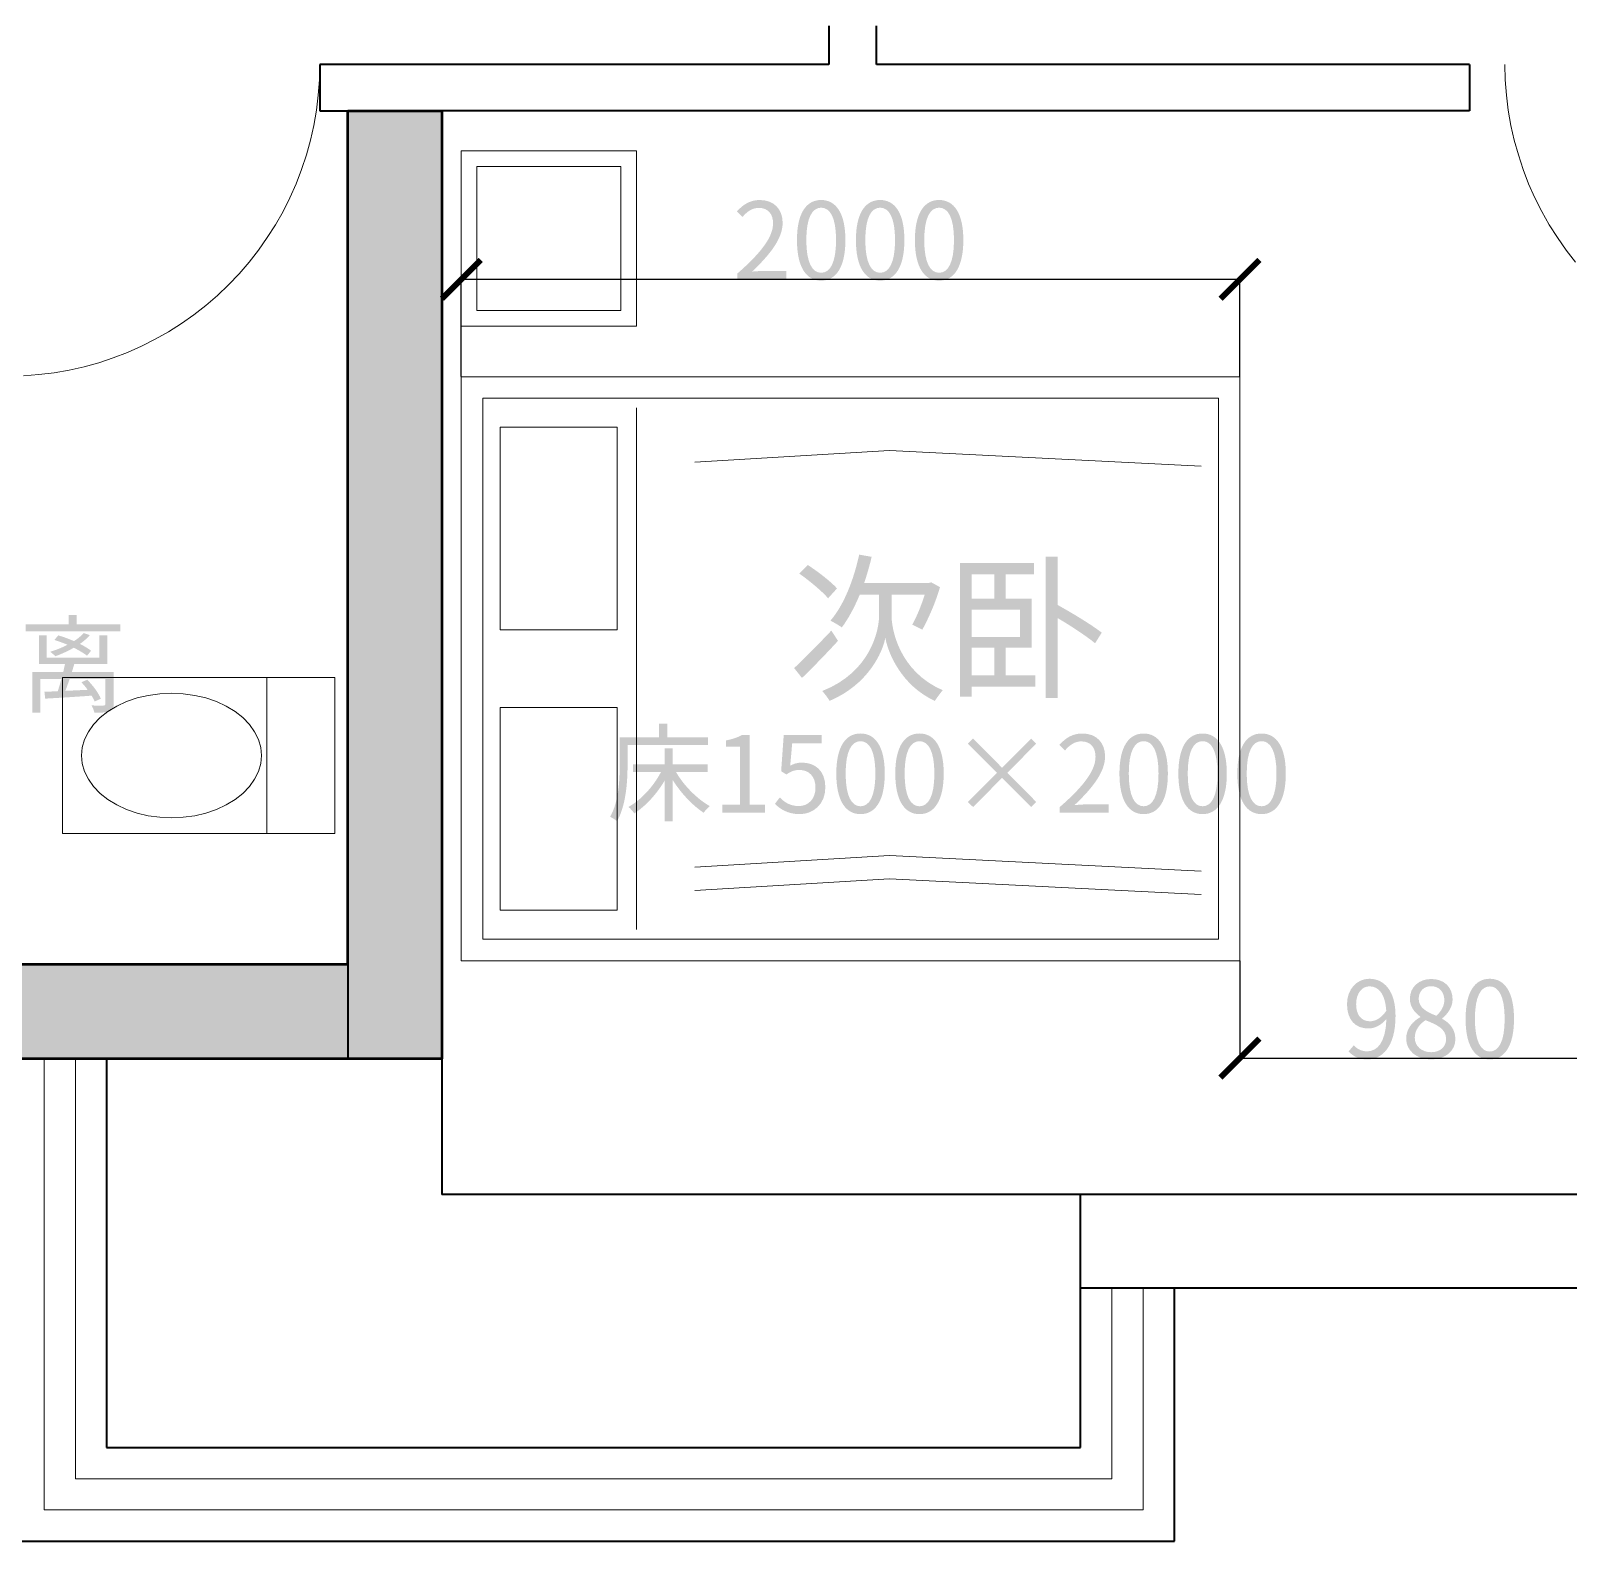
# Model space of a CAD drawing. Header units: millimetres. Extents: x -4600 to 229000, y -4300 to 19460.
# Drawn here: x 41664 to 45613, y 2978 to 6857 of the extents above; entities that cross this region are included whole.
import ezdxf

# ---------------------------------------------------------------- set-up
doc = ezdxf.new("R2010")
doc.units = ezdxf.units.MM
doc.header["$LTSCALE"] = 100
for name, color, linetype, lineweight in [('A-DIMS', 7, 'Continuous', 13), ('A-EX-STRUCT', 7, 'Continuous', 50), ('A-EX-WALL', 7, 'Continuous', 35), ('A-EX-WINDOW', 4, 'Continuous', 18), ('A-FURN', 7, 'Continuous', 18), ('A-NEW-DOOR', 3, 'Continuous', 18), ('A-SANITARY', 4, 'Continuous', 18), ('A-TEXT', 7, 'Continuous', 18), ('R2-DETAIL', 7, 'Continuous', 13)]:
    doc.layers.add(name, color=color, linetype=linetype, lineweight=lineweight)

# ---------------------------------------------------------------- blocks, each defined once
blk = doc.blocks.new('SOURCE_PROPOSED')
at = {"layer": 'A-EX-STRUCT'}
blk.add_hatch(color=256, dxfattribs=at).paths.add_polyline_path([(2479, 4851.4), (2720, 4851.4), (2720, 2416.5), (1622.1, 2416.5), (1622.1, 2660), (2479, 2660)])
blk.add_lwpolyline([(2479, 4851.4), (2720, 4851.4), (2720, 2416.5), (1622.1, 2416.5), (1622.1, 2660), (2479, 2660)], close=True, dxfattribs=at)
at = {"layer": 'A-EX-WALL'}
for p, q in [((3714, 5069.5), (3714, 4970)), ((3836.4, 4970), (3836.4, 5069.5)), ((3714, 4970), (2406.8, 4970)), ((2406.8, 4970), (2406.8, 4870.6)), ((5359.1, 4970), (3836.4, 4970)), ((5359.1, 4970), (5359.1, 4851.4)), ((2406.8, 4870.6), (2406.8, 4851.4)), ((2406.8, 4851.4), (2479, 4851.4)), ((2479, 4851.4), (2479, 2416.5)), ((2479, 4851.4), (2720, 4851.4)), ((5359.1, 4851.4), (2720, 4851.4)), ((2720, 4851.4), (2720, 2068.5)), ((0, 2660), (2479, 2660)), ((1622.1, 2416.5), (1859.2, 2416.5)), ((1859.2, 2416.5), (1859.2, 1418.5)), ((1859.2, 2416.5), (2720, 2416.5)), ((6350, 2068.5), (2720, 2068.5)), ((4360.6, 1418.5), (4360.6, 2068.5)), ((4601.6, 1827.6), (4360.6, 1827.6)), ((6591.9, 1827.6), (4601.6, 1827.6)), ((4601.6, 1177.6), (4601.6, 1827.6)), ((1859.2, 1418.5), (4360.6, 1418.5)), ((1622.1, 1177.6), (4601.6, 1177.6))]:
    blk.add_line(p, q, dxfattribs=at)
at = {"layer": 'A-EX-WINDOW'}
for p, q in [((1698.6, 2416.5), (1698.6, 1257.9)), ((1778.9, 2416.5), (1778.9, 1338.2)), ((4440.9, 1338.2), (4440.9, 1827.6)), ((4521.3, 1257.9), (4521.3, 1827.6)), ((1778.9, 1338.2), (4440.9, 1338.2)), ((1698.6, 1257.9), (4521.3, 1257.9))]:
    blk.add_line(p, q, dxfattribs=at)
blk = doc.blocks.new('FURNITURE_DESIGN')
at = {"layer": 'A-TEXT'}
h = blk.add_hatch(color=256, dxfattribs=at)
edge = h.paths.add_edge_path()
edge.add_spline(control_points=[(3638.1, 3662.8), (3664.3, 3644.4), (3696.7, 3617.4), (3712.2, 3599.4)], knot_values=[0, 0, 0, 0, 1, 1, 1, 1], degree=3, periodic=0)
edge.add_line((3712.2, 3599.4), (3735.1, 3624.7))
edge.add_spline(control_points=[(3735.1, 3624.7), (3719.2, 3642.3), (3686, 3668.1), (3659.8, 3684.9)], knot_values=[0, 0, 0, 0, 1, 1, 1, 1], degree=3, periodic=0)
edge.add_line((3659.8, 3684.9), (3638.1, 3662.8))
h = blk.add_hatch(color=256, dxfattribs=at)
edge = h.paths.add_edge_path()
edge.add_spline(control_points=[(3792, 3711.5), (3777.7, 3646), (3752.7, 3581.8), (3718, 3541.7)], knot_values=[0, 0, 0, 0, 1, 1, 1, 1], degree=3, periodic=0)
edge.add_spline(control_points=[(3718, 3541.7), (3726.1, 3538), (3740.9, 3529.4), (3747.4, 3524.5)], knot_values=[0, 0, 0, 0, 1, 1, 1, 1], degree=3, periodic=0)
edge.add_spline(control_points=[(3747.4, 3524.5), (3764.6, 3547.4), (3779.8, 3576), (3793.3, 3608.4)], knot_values=[0, 0, 0, 0, 1, 1, 1, 1], degree=3, periodic=0)
edge.add_line((3793.3, 3608.4), (3843.2, 3608.4))
edge.add_line((3843.2, 3608.4), (3843.2, 3556))
edge.add_spline(control_points=[(3843.2, 3556), (3843.2, 3517.5), (3821.9, 3410.3), (3697.1, 3361.2)], knot_values=[0, 0, 0, 0, 1, 1, 1, 1], degree=3, periodic=0)
edge.add_spline(control_points=[(3697.1, 3361.2), (3702.8, 3355), (3712.2, 3342.7), (3715.9, 3335.8)], knot_values=[0, 0, 0, 0, 1, 1, 1, 1], degree=3, periodic=0)
edge.add_spline(control_points=[(3715.9, 3335.8), (3814.5, 3377.5), (3852.2, 3459.8), (3859.2, 3498.3)], knot_values=[0, 0, 0, 0, 1, 1, 1, 1], degree=3, periodic=0)
edge.add_spline(control_points=[(3859.2, 3498.3), (3865.3, 3460.2), (3900.1, 3375.1), (3986.4, 3335.8)], knot_values=[0, 0, 0, 0, 1, 1, 1, 1], degree=3, periodic=0)
edge.add_spline(control_points=[(3986.4, 3335.8), (3990.9, 3343.2), (4000.4, 3355.8), (4006.5, 3363.2)], knot_values=[0, 0, 0, 0, 1, 1, 1, 1], degree=3, periodic=0)
edge.add_spline(control_points=[(4006.5, 3363.2), (3894.8, 3411.5), (3874.7, 3520), (3875.1, 3556)], knot_values=[0, 0, 0, 0, 1, 1, 1, 1], degree=3, periodic=0)
edge.add_line((3875.1, 3556), (3875.1, 3608.4))
edge.add_line((3875.1, 3608.4), (3960.2, 3608.4))
edge.add_spline(control_points=[(3960.2, 3608.4), (3951.7, 3580.9), (3939, 3550.7), (3928.3, 3531.4)], knot_values=[0, 0, 0, 0, 1, 1, 1, 1], degree=3, periodic=0)
edge.add_spline(control_points=[(3928.3, 3531.4), (3935.7, 3528.6), (3947.6, 3522), (3954.1, 3518.7)], knot_values=[0, 0, 0, 0, 1, 1, 1, 1], degree=3, periodic=0)
edge.add_spline(control_points=[(3954.1, 3518.7), (3969.2, 3546.2), (3988.5, 3588.7), (3999.5, 3628)], knot_values=[0, 0, 0, 0, 1, 1, 1, 1], degree=3, periodic=0)
edge.add_line((3999.5, 3628), (3977, 3640.3))
edge.add_line((3977, 3640.3), (3970.9, 3638.7))
edge.add_line((3970.9, 3638.7), (3804.7, 3638.7))
edge.add_spline(control_points=[(3804.7, 3638.7), (3812.1, 3659.9), (3818.6, 3682.9), (3824, 3705.8)], knot_values=[0, 0, 0, 0, 1, 1, 1, 1], degree=3, periodic=0)
edge.add_line((3824, 3705.8), (3792, 3711.5))
h = blk.add_hatch(color=256, dxfattribs=at)
h.paths.add_polyline_path([(4051.1, 3689.8), (4051.1, 3346.8), (4080.6, 3346.8), (4080.6, 3372.6), (4244.3, 3372.6), (4244.3, 3401.3), (4168.6, 3401.3), (4168.6, 3472.1), (4234.9, 3472.1), (4234.9, 3598.5), (4168.6, 3598.5), (4168.6, 3661.2), (4240.6, 3661.2), (4240.6, 3689.8), (4051.1, 3689.8)])
h.paths.add_polyline_path([(4080.6, 3569.9), (4205, 3569.9), (4205, 3500.3), (4080.6, 3500.3), (4080.6, 3569.9)], flags=0)
h.paths.add_polyline_path([(4080.6, 3472.1), (4139.5, 3472.1), (4139.5, 3401.3), (4080.6, 3401.3), (4080.6, 3472.1)], flags=0)
h.paths.add_polyline_path([(4080.6, 3598.5), (4080.6, 3661.2), (4139.5, 3661.2), (4139.5, 3598.5), (4080.6, 3598.5)], flags=0)
h = blk.add_hatch(color=256, dxfattribs=at)
edge = h.paths.add_edge_path()
edge.add_line((4271.3, 3706.6), (4271.3, 3343.2))
edge.add_line((4271.3, 3343.2), (4301.6, 3343.2))
edge.add_line((4301.6, 3343.2), (4301.6, 3548.6))
edge.add_spline(control_points=[(4301.6, 3548.6), (4337.6, 3527.3), (4376.5, 3501.5), (4397.8, 3483.9)], knot_values=[0, 0, 0, 0, 1, 1, 1, 1], degree=3, periodic=0)
edge.add_line((4397.8, 3483.9), (4415, 3511))
edge.add_spline(control_points=[(4415, 3511), (4390, 3530.6), (4340.9, 3560.5), (4301.6, 3582.2)], knot_values=[0, 0, 0, 0, 1, 1, 1, 1], degree=3, periodic=0)
edge.add_line((4301.6, 3582.2), (4301.6, 3706.6))
edge.add_line((4301.6, 3706.6), (4271.3, 3706.6))
for points in [[(1761.4, 3556.6), (1761.4, 3532.1), (1651.5, 3532.1), (1651.5, 3514.4), (1894, 3514.4), (1894, 3532.1), (1782.4, 3532.1), (1782.4, 3556.6), (1761.4, 3556.6)], [(4233.6, 3063.3), (4246.7, 3076.4), (4172.3, 3151.1), (4246.7, 3225.9), (4233.6, 3239), (4158.9, 3164.2), (4084.4, 3239), (4071, 3225.6), (4145.8, 3151.1), (4071, 3076.4), (4084.4, 3063.3), (4158.9, 3138), (4233.6, 3063.3)]]:
    blk.add_hatch(color=256, dxfattribs=at).paths.add_polyline_path(points)
h = blk.add_hatch(color=256, dxfattribs=at)
edge = h.paths.add_edge_path()
edge.add_line((3625, 3420.1), (3645.1, 3394.7))
edge.add_spline(control_points=[(3645.1, 3394.7), (3672.5, 3421.3), (3707.3, 3456.9), (3737.6, 3490.1)], knot_values=[0, 0, 0, 0, 1, 1, 1, 1], degree=3, periodic=0)
edge.add_line((3737.6, 3490.1), (3720.4, 3516.3))
edge.add_spline(control_points=[(3720.4, 3516.3), (3686, 3479.9), (3648.8, 3442.6), (3625, 3420.1)], knot_values=[0, 0, 0, 0, 1, 1, 1, 1], degree=3, periodic=0)
h = blk.add_hatch(color=256, dxfattribs=at)
edge = h.paths.add_edge_path()
edge.add_line((1685.6, 3504.3), (1685.6, 3430.3))
edge.add_line((1685.6, 3430.3), (1752.1, 3430.3))
edge.add_line((1752.1, 3430.3), (1747.8, 3409.9))
edge.add_line((1747.8, 3409.9), (1668.1, 3409.9))
edge.add_line((1668.1, 3409.9), (1668.1, 3305.9))
edge.add_line((1668.1, 3305.9), (1689.1, 3305.9))
edge.add_line((1689.1, 3305.9), (1689.1, 3392.4))
edge.add_line((1689.1, 3392.4), (1743.1, 3392.4))
edge.add_spline(control_points=[(1743.1, 3392.4), (1740.1, 3380.9), (1736.6, 3369.7), (1733.6, 3360.7)], knot_values=[0, 0, 0, 0, 1, 1, 1, 1], degree=3, periodic=0)
edge.add_line((1733.6, 3360.7), (1699.5, 3359.1))
edge.add_line((1699.5, 3359.1), (1701.4, 3341.6))
edge.add_spline(control_points=[(1701.4, 3341.6), (1733, 3343.5), (1777.5, 3346), (1820.6, 3349.3)], knot_values=[0, 0, 0, 0, 1, 1, 1, 1], degree=3, periodic=0)
edge.add_spline(control_points=[(1820.6, 3349.3), (1823.9, 3343.8), (1826.6, 3338.6), (1828.3, 3334.3)], knot_values=[0, 0, 0, 0, 1, 1, 1, 1], degree=3, periodic=0)
edge.add_line((1828.3, 3334.3), (1844.4, 3341.4))
edge.add_spline(control_points=[(1844.4, 3341.4), (1838.6, 3355.8), (1823.9, 3375.7), (1809.4, 3390.2)], knot_values=[0, 0, 0, 0, 1, 1, 1, 1], degree=3, periodic=0)
edge.add_line((1809.4, 3390.2), (1794.2, 3383.7))
edge.add_spline(control_points=[(1794.2, 3383.7), (1799.9, 3377.9), (1805.3, 3371.4), (1810.5, 3364.3)], knot_values=[0, 0, 0, 0, 1, 1, 1, 1], degree=3, periodic=0)
edge.add_line((1810.5, 3364.3), (1753.2, 3361.6))
edge.add_spline(control_points=[(1753.2, 3361.6), (1756.8, 3370.8), (1760.6, 3381.5), (1764.1, 3392.4)], knot_values=[0, 0, 0, 0, 1, 1, 1, 1], degree=3, periodic=0)
edge.add_line((1764.1, 3392.4), (1856.1, 3392.4))
edge.add_line((1856.1, 3392.4), (1856.1, 3328.3))
edge.add_spline(control_points=[(1856.1, 3328.3), (1856.1, 3325), (1855, 3324.2), (1851.2, 3323.9), (1847.6, 3323.6), (1834.3, 3323.6), (1820.4, 3324.2)], knot_values=[0, 0, 0, 0, 1, 1, 1, 2, 2, 2, 2], degree=3, periodic=0)
edge.add_spline(control_points=[(1820.4, 3324.2), (1823.4, 3319), (1826.6, 3311.1), (1828, 3305.6)], knot_values=[0, 0, 0, 0, 1, 1, 1, 1], degree=3, periodic=0)
edge.add_spline(control_points=[(1828, 3305.6), (1846.3, 3305.6), (1858.8, 3305.9), (1867, 3308.6)], knot_values=[0, 0, 0, 0, 1, 1, 1, 1], degree=3, periodic=0)
edge.add_spline(control_points=[(1867, 3308.6), (1875.2, 3311.9), (1877.4, 3317.6), (1877.4, 3328.3)], knot_values=[0, 0, 0, 0, 1, 1, 1, 1], degree=3, periodic=0)
edge.add_line((1877.4, 3328.3), (1877.4, 3409.9))
edge.add_line((1877.4, 3409.9), (1769.9, 3409.9))
edge.add_line((1769.9, 3409.9), (1776.1, 3430.3))
edge.add_line((1776.1, 3430.3), (1861, 3430.3))
edge.add_line((1861, 3430.3), (1861, 3504.3))
edge.add_line((1861, 3504.3), (1840.5, 3504.3))
edge.add_line((1840.5, 3504.3), (1840.5, 3447.2))
edge.add_line((1840.5, 3447.2), (1705.5, 3447.2))
edge.add_line((1705.5, 3447.2), (1705.5, 3504.3))
edge.add_line((1705.5, 3504.3), (1685.6, 3504.3))
edge = h.paths.add_edge_path(flags=0)
edge.add_spline(control_points=[(1800.2, 3510), (1793.6, 3502.6), (1785.2, 3495.5), (1775.3, 3489.3)], knot_values=[0, 0, 0, 0, 1, 1, 1, 1], degree=3, periodic=0)
edge.add_spline(control_points=[(1775.3, 3489.3), (1762, 3495.3), (1747.8, 3500.4), (1734.9, 3504)], knot_values=[0, 0, 0, 0, 1, 1, 1, 1], degree=3, periodic=0)
edge.add_line((1734.9, 3504), (1725.1, 3492.3))
edge.add_spline(control_points=[(1725.1, 3492.3), (1736, 3489), (1747.5, 3484.6), (1758.7, 3480)], knot_values=[0, 0, 0, 0, 1, 1, 1, 1], degree=3, periodic=0)
edge.add_spline(control_points=[(1758.7, 3480), (1744.8, 3472.6), (1729.2, 3466.6), (1714.2, 3462)], knot_values=[0, 0, 0, 0, 1, 1, 1, 1], degree=3, periodic=0)
edge.add_spline(control_points=[(1714.2, 3462), (1718.3, 3459.2), (1724.6, 3453.5), (1727.6, 3450.5)], knot_values=[0, 0, 0, 0, 1, 1, 1, 1], degree=3, periodic=0)
edge.add_spline(control_points=[(1727.6, 3450.5), (1743.1, 3456.2), (1759.5, 3463.6), (1774.8, 3472.3)], knot_values=[0, 0, 0, 0, 1, 1, 1, 1], degree=3, periodic=0)
edge.add_spline(control_points=[(1774.8, 3472.3), (1788.4, 3465.5), (1800.4, 3458.4), (1808.9, 3451.9)], knot_values=[0, 0, 0, 0, 1, 1, 1, 1], degree=3, periodic=0)
edge.add_line((1808.9, 3451.9), (1819.3, 3464.7))
edge.add_spline(control_points=[(1819.3, 3464.7), (1811.9, 3470.4), (1801.8, 3476.4), (1790.6, 3482.2)], knot_values=[0, 0, 0, 0, 1, 1, 1, 1], degree=3, periodic=0)
edge.add_spline(control_points=[(1790.6, 3482.2), (1800.4, 3489), (1809.2, 3496.6), (1816, 3504.8)], knot_values=[0, 0, 0, 0, 1, 1, 1, 1], degree=3, periodic=0)
edge.add_line((1816, 3504.8), (1800.2, 3510))
h = blk.add_hatch(color=256, dxfattribs=at)
edge = h.paths.add_edge_path()
edge.add_line((3176.9, 3242.3), (3176.9, 3171.6))
edge.add_spline(control_points=[(3176.9, 3171.6), (3176.9, 3132.6), (3174.7, 3077.2), (3152.3, 3038.2)], knot_values=[0, 0, 0, 0, 1, 1, 1, 1], degree=3, periodic=0)
edge.add_spline(control_points=[(3152.3, 3038.2), (3157.2, 3036), (3166.2, 3030.2), (3170.1, 3026.7)], knot_values=[0, 0, 0, 0, 1, 1, 1, 1], degree=3, periodic=0)
edge.add_spline(control_points=[(3170.1, 3026.7), (3193.5, 3068.2), (3197.1, 3129.8), (3197.1, 3171.6)], knot_values=[0, 0, 0, 0, 1, 1, 1, 1], degree=3, periodic=0)
edge.add_line((3197.1, 3171.6), (3197.1, 3222.9))
edge.add_line((3197.1, 3222.9), (3403.6, 3222.9))
edge.add_line((3403.6, 3222.9), (3403.6, 3242.3))
edge.add_line((3403.6, 3242.3), (3298.9, 3242.3))
edge.add_line((3298.9, 3242.3), (3298.9, 3277.7))
edge.add_line((3298.9, 3277.7), (3277.8, 3277.7))
edge.add_line((3277.8, 3277.7), (3277.8, 3242.3))
edge.add_line((3277.8, 3242.3), (3176.9, 3242.3))
edge = h.paths.add_edge_path(flags=0)
edge.add_line((3292.6, 3214.2), (3292.6, 3172.7))
edge.add_line((3292.6, 3172.7), (3211.3, 3172.7))
edge.add_line((3211.3, 3172.7), (3211.3, 3153.3))
edge.add_line((3211.3, 3153.3), (3283, 3153.3))
edge.add_spline(control_points=[(3283, 3153.3), (3264.2, 3116.7), (3231.7, 3081.3), (3199.5, 3063.5)], knot_values=[0, 0, 0, 0, 1, 1, 1, 1], degree=3, periodic=0)
edge.add_spline(control_points=[(3199.5, 3063.5), (3204.2, 3059.7), (3211, 3052.1), (3214.3, 3046.9)], knot_values=[0, 0, 0, 0, 1, 1, 1, 1], degree=3, periodic=0)
edge.add_spline(control_points=[(3214.3, 3046.9), (3243.2, 3065.2), (3272.1, 3096.6), (3292.6, 3131.7)], knot_values=[0, 0, 0, 0, 1, 1, 1, 1], degree=3, periodic=0)
edge.add_line((3292.6, 3131.7), (3292.6, 3026.7))
edge.add_line((3292.6, 3026.7), (3312.8, 3026.7))
edge.add_line((3312.8, 3026.7), (3312.8, 3133.1))
edge.add_spline(control_points=[(3312.8, 3133.1), (3334.3, 3098.7), (3364.6, 3066.8), (3392.7, 3048.5)], knot_values=[0, 0, 0, 0, 1, 1, 1, 1], degree=3, periodic=0)
edge.add_spline(control_points=[(3392.7, 3048.5), (3396.3, 3054.3), (3403.4, 3061.6), (3408.3, 3065.7)], knot_values=[0, 0, 0, 0, 1, 1, 1, 1], degree=3, periodic=0)
edge.add_spline(control_points=[(3408.3, 3065.7), (3376.3, 3083.5), (3341.7, 3118.1), (3321.5, 3153.3)], knot_values=[0, 0, 0, 0, 1, 1, 1, 1], degree=3, periodic=0)
edge.add_line((3321.5, 3153.3), (3402.8, 3153.3))
edge.add_line((3402.8, 3153.3), (3402.8, 3172.7))
edge.add_line((3402.8, 3172.7), (3312.8, 3172.7))
edge.add_line((3312.8, 3172.7), (3312.8, 3214.2))
edge.add_line((3312.8, 3214.2), (3292.6, 3214.2))
h = blk.add_hatch(color=256, dxfattribs=at)
edge = h.paths.add_edge_path()
edge.add_line((3440.7, 3048.5), (3550.4, 3048.5))
edge.add_line((3550.4, 3048.5), (3550.4, 3069.3))
edge.add_line((3550.4, 3069.3), (3510.3, 3069.3))
edge.add_line((3510.3, 3069.3), (3510.3, 3248.5))
edge.add_line((3510.3, 3248.5), (3491.2, 3248.5))
edge.add_spline(control_points=[(3491.2, 3248.5), (3480.3, 3242.3), (3467.5, 3237.6), (3449.7, 3234.3)], knot_values=[0, 0, 0, 0, 1, 1, 1, 1], degree=3, periodic=0)
edge.add_line((3449.7, 3234.3), (3449.7, 3218.5))
edge.add_line((3449.7, 3218.5), (3485.5, 3218.5))
edge.add_line((3485.5, 3218.5), (3485.5, 3069.3))
edge.add_line((3485.5, 3069.3), (3440.7, 3069.3))
edge.add_line((3440.7, 3069.3), (3440.7, 3048.5))
h = blk.add_hatch(color=256, dxfattribs=at)
edge = h.paths.add_edge_path()
edge.add_spline(control_points=[(3639.6, 3045), (3673.2, 3045), (3705.1, 3069.8), (3705.1, 3113.5), (3705.1, 3157.7), (3677.8, 3177.3), (3644.8, 3177.3), (3632.8, 3177.3), (3623.8, 3174.3), (3614.8, 3169.4)], knot_values=[0, 0, 0, 0, 1, 1, 1, 2, 2, 2, 3, 3, 3, 3], degree=3, periodic=0)
edge.add_line((3614.8, 3169.4), (3620, 3227.2))
edge.add_line((3620, 3227.2), (3695.3, 3227.2))
edge.add_line((3695.3, 3227.2), (3695.3, 3248.5))
edge.add_line((3695.3, 3248.5), (3598.2, 3248.5))
edge.add_line((3598.2, 3248.5), (3591.6, 3155.2))
edge.add_line((3591.6, 3155.2), (3605, 3146.8))
edge.add_spline(control_points=[(3605, 3146.8), (3616.5, 3154.4), (3624.9, 3158.5), (3638.3, 3158.5), (3663.4, 3158.5), (3679.8, 3141.6), (3679.8, 3112.9), (3679.8, 3083.7), (3660.9, 3065.7), (3637.2, 3065.7), (3614, 3065.7), (3599.3, 3076.4), (3588.1, 3087.8)], knot_values=[0, 0, 0, 0, 1, 1, 1, 2, 2, 2, 3, 3, 3, 4, 4, 4, 4], degree=3, periodic=0)
edge.add_line((3588.1, 3087.8), (3575.5, 3071.4))
edge.add_spline(control_points=[(3575.5, 3071.4), (3589.2, 3058.1), (3608.3, 3045), (3639.6, 3045)], knot_values=[0, 0, 0, 0, 1, 1, 1, 1], degree=3, periodic=0)
h = blk.add_hatch(color=256, dxfattribs=at)
edge = h.paths.add_edge_path()
edge.add_spline(control_points=[(3795.4, 3045), (3833.4, 3045), (3857.7, 3079.4), (3857.7, 3149.2), (3857.7, 3218.5), (3833.4, 3252.1), (3795.4, 3252.1), (3757.2, 3252.1), (3733.2, 3218.5), (3733.2, 3149.2), (3733.2, 3079.4), (3757.2, 3045), (3795.4, 3045)], knot_values=[0, 0, 0, 0, 1, 1, 1, 2, 2, 2, 3, 3, 3, 4, 4, 4, 4], degree=3, periodic=0)
edge = h.paths.add_edge_path(flags=0)
edge.add_spline(control_points=[(3795.4, 3065.2), (3772.8, 3065.2), (3757.2, 3090.5), (3757.2, 3149.2), (3757.2, 3207.6), (3772.8, 3232.4), (3795.4, 3232.4), (3818.1, 3232.4), (3833.6, 3207.6), (3833.6, 3149.2), (3833.6, 3090.5), (3818.1, 3065.2), (3795.4, 3065.2)], knot_values=[0, 0, 0, 0, 1, 1, 1, 2, 2, 2, 3, 3, 3, 4, 4, 4, 4], degree=3, periodic=0)
h = blk.add_hatch(color=256, dxfattribs=at)
edge = h.paths.add_edge_path()
edge.add_spline(control_points=[(3946.9, 3045), (3984.8, 3045), (4009.1, 3079.4), (4009.1, 3149.2), (4009.1, 3218.5), (3984.8, 3252.1), (3946.9, 3252.1), (3908.7, 3252.1), (3884.7, 3218.5), (3884.7, 3149.2), (3884.7, 3079.4), (3908.7, 3045), (3946.9, 3045)], knot_values=[0, 0, 0, 0, 1, 1, 1, 2, 2, 2, 3, 3, 3, 4, 4, 4, 4], degree=3, periodic=0)
edge = h.paths.add_edge_path(flags=0)
edge.add_spline(control_points=[(3946.9, 3065.2), (3924.2, 3065.2), (3908.7, 3090.5), (3908.7, 3149.2), (3908.7, 3207.6), (3924.2, 3232.4), (3946.9, 3232.4), (3969.5, 3232.4), (3985.1, 3207.6), (3985.1, 3149.2), (3985.1, 3090.5), (3969.5, 3065.2), (3946.9, 3065.2)], knot_values=[0, 0, 0, 0, 1, 1, 1, 2, 2, 2, 3, 3, 3, 4, 4, 4, 4], degree=3, periodic=0)
h = blk.add_hatch(color=256, dxfattribs=at)
edge = h.paths.add_edge_path()
edge.add_line((4307.3, 3048.5), (4433.1, 3048.5))
edge.add_line((4433.1, 3048.5), (4433.1, 3070.1))
edge.add_line((4433.1, 3070.1), (4377.7, 3070.1))
edge.add_spline(control_points=[(4377.7, 3070.1), (4367.6, 3070.1), (4355.3, 3069), (4345, 3068.2)], knot_values=[0, 0, 0, 0, 1, 1, 1, 1], degree=3, periodic=0)
edge.add_spline(control_points=[(4345, 3068.2), (4391.9, 3112.6), (4423.5, 3153.3), (4423.5, 3193.4), (4423.5, 3228.9), (4400.9, 3252.1), (4365.2, 3252.1), (4339.8, 3252.1), (4322.3, 3240.6), (4306.2, 3222.9)], knot_values=[0, 0, 0, 0, 1, 1, 1, 2, 2, 2, 3, 3, 3, 3], degree=3, periodic=0)
edge.add_line((4306.2, 3222.9), (4320.7, 3208.7))
edge.add_spline(control_points=[(4320.7, 3208.7), (4331.9, 3222.1), (4345.8, 3231.9), (4362.2, 3231.9), (4387, 3231.9), (4399, 3215.2), (4399, 3192.3), (4399, 3157.9), (4370.1, 3118.1), (4307.3, 3063.3)], knot_values=[0, 0, 0, 0, 1, 1, 1, 2, 2, 2, 3, 3, 3, 3], degree=3, periodic=0)
edge.add_line((4307.3, 3063.3), (4307.3, 3048.5))
h = blk.add_hatch(color=256, dxfattribs=at)
edge = h.paths.add_edge_path()
edge.add_spline(control_points=[(4522.6, 3045), (4560.5, 3045), (4584.8, 3079.4), (4584.8, 3149.2), (4584.8, 3218.5), (4560.5, 3252.1), (4522.6, 3252.1), (4484.4, 3252.1), (4460.4, 3218.5), (4460.4, 3149.2), (4460.4, 3079.4), (4484.4, 3045), (4522.6, 3045)], knot_values=[0, 0, 0, 0, 1, 1, 1, 2, 2, 2, 3, 3, 3, 4, 4, 4, 4], degree=3, periodic=0)
edge = h.paths.add_edge_path(flags=0)
edge.add_spline(control_points=[(4522.6, 3065.2), (4499.9, 3065.2), (4484.4, 3090.5), (4484.4, 3149.2), (4484.4, 3207.6), (4499.9, 3232.4), (4522.6, 3232.4), (4545.2, 3232.4), (4560.8, 3207.6), (4560.8, 3149.2), (4560.8, 3090.5), (4545.2, 3065.2), (4522.6, 3065.2)], knot_values=[0, 0, 0, 0, 1, 1, 1, 2, 2, 2, 3, 3, 3, 4, 4, 4, 4], degree=3, periodic=0)
h = blk.add_hatch(color=256, dxfattribs=at)
edge = h.paths.add_edge_path()
edge.add_spline(control_points=[(4674, 3045), (4712, 3045), (4736.2, 3079.4), (4736.2, 3149.2), (4736.2, 3218.5), (4712, 3252.1), (4674, 3252.1), (4635.8, 3252.1), (4611.8, 3218.5), (4611.8, 3149.2), (4611.8, 3079.4), (4635.8, 3045), (4674, 3045)], knot_values=[0, 0, 0, 0, 1, 1, 1, 2, 2, 2, 3, 3, 3, 4, 4, 4, 4], degree=3, periodic=0)
edge = h.paths.add_edge_path(flags=0)
edge.add_spline(control_points=[(4674, 3065.2), (4651.4, 3065.2), (4635.8, 3090.5), (4635.8, 3149.2), (4635.8, 3207.6), (4651.4, 3232.4), (4674, 3232.4), (4696.7, 3232.4), (4712.2, 3207.6), (4712.2, 3149.2), (4712.2, 3090.5), (4696.7, 3065.2), (4674, 3065.2)], knot_values=[0, 0, 0, 0, 1, 1, 1, 2, 2, 2, 3, 3, 3, 4, 4, 4, 4], degree=3, periodic=0)
h = blk.add_hatch(color=256, dxfattribs=at)
edge = h.paths.add_edge_path()
edge.add_spline(control_points=[(4825.5, 3045), (4863.4, 3045), (4887.7, 3079.4), (4887.7, 3149.2), (4887.7, 3218.5), (4863.4, 3252.1), (4825.5, 3252.1), (4787.3, 3252.1), (4763.2, 3218.5), (4763.2, 3149.2), (4763.2, 3079.4), (4787.3, 3045), (4825.5, 3045)], knot_values=[0, 0, 0, 0, 1, 1, 1, 2, 2, 2, 3, 3, 3, 4, 4, 4, 4], degree=3, periodic=0)
edge = h.paths.add_edge_path(flags=0)
edge.add_spline(control_points=[(4825.5, 3065.2), (4802.8, 3065.2), (4787.3, 3090.5), (4787.3, 3149.2), (4787.3, 3207.6), (4802.8, 3232.4), (4825.5, 3232.4), (4848.1, 3232.4), (4863.7, 3207.6), (4863.7, 3149.2), (4863.7, 3090.5), (4848.1, 3065.2), (4825.5, 3065.2)], knot_values=[0, 0, 0, 0, 1, 1, 1, 2, 2, 2, 3, 3, 3, 4, 4, 4, 4], degree=3, periodic=0)
at = {"layer": 'A-FURN'}
for points in [[(2770, 4298.5), (3220, 4298.5), (3220, 4748.5), (2770, 4748.5)], [(2810, 4338.5), (3180, 4338.5), (3180, 4708.5), (2810, 4708.5)], [(2770, 2668.5), (4770, 2668.5), (4770, 4168.5), (2770, 4168.5)], [(2825, 2723.5), (4715, 2723.5), (4715, 4113.5), (2825, 4113.5)], [(2870, 3518.5), (3170, 3518.5), (3170, 4038.5), (2870, 4038.5)], [(2870, 2798.5), (3170, 2798.5), (3170, 3318.5), (2870, 3318.5)]]:
    blk.add_lwpolyline(points, close=True, dxfattribs=at)
at = {"layer": 'A-NEW-DOOR'}
for points in [[(2406.8, 4970), (2405.8, 4930.7), (2402.9, 4891.6), (2398.1, 4852.6), (2391.4, 4813.9), (2382.8, 4775.6), (2372.3, 4737.8), (2360, 4700.5), (2345.9, 4663.9), (2329.9, 4628), (2312.3, 4592.9), (2292.9, 4558.7), (2271.9, 4525.5), (2249.3, 4493.4), (2225.2, 4462.5), (2199.5, 4432.8), (2172.4, 4404.3), (2144, 4377.2), (2114.3, 4351.6), (2083.3, 4327.4), (2051.2, 4304.8), (2018, 4283.8), (1983.9, 4264.5), (1948.8, 4246.8), (1912.9, 4230.9), (1876.3, 4216.8), (1839, 4204.4), (1801.1, 4194), (1762.8, 4185.4), (1724.1, 4178.7), (1685.2, 4173.9), (1646, 4171)], [(5450.5, 4970), (5451.5, 4930.7), (5454.4, 4891.6), (5459.2, 4852.6), (5465.9, 4813.9), (5474.5, 4775.6), (5485, 4737.8), (5497.3, 4700.5), (5511.4, 4663.9), (5527.3, 4628), (5545, 4592.9), (5564.3, 4558.7), (5585.4, 4525.5), (5608, 4493.4), (5632.1, 4462.5)]]:
    blk.add_lwpolyline(points, dxfattribs=at)
at = {"layer": 'A-SANITARY'}
for points in [[(1745.7, 3395.6), (2445.7, 3395.6), (2445.7, 2995.6), (1745.7, 2995.6)], [(2256.7, 3195.6), (2254.8, 3216.5), (2248.9, 3237), (2239.2, 3256.8), (2225.8, 3275.6), (2209, 3293), (2189.1, 3308.7), (2166.4, 3322.5), (2141.2, 3334.1), (2114.1, 3343.4), (2085.5, 3350.1), (2055.9, 3354.2), (2025.7, 3355.6), (1995.6, 3354.2), (1966, 3350.1), (1937.3, 3343.4), (1910.2, 3334.1), (1885.1, 3322.5), (1862.4, 3308.7), (1842.5, 3293), (1825.7, 3275.6), (1812.3, 3256.8), (1802.6, 3237), (1796.7, 3216.5), (1794.7, 3195.6), (1796.7, 3174.7), (1802.6, 3154.2), (1812.3, 3134.4), (1825.7, 3115.6), (1842.5, 3098.2), (1862.4, 3082.4), (1885.1, 3068.6), (1910.2, 3057), (1937.3, 3047.8), (1966, 3041), (1995.6, 3036.9), (2025.7, 3035.6), (2055.9, 3036.9), (2085.5, 3041), (2114.1, 3047.8), (2141.2, 3057), (2166.4, 3068.6), (2189.1, 3082.4), (2209, 3098.2), (2225.8, 3115.6), (2239.2, 3134.4), (2248.9, 3154.2), (2254.8, 3174.7), (2256.7, 3195.6)]]:
    blk.add_lwpolyline(points, close=True, dxfattribs=at)
blk.add_lwpolyline([(2270.7, 3395.6), (2270.7, 2995.6)], dxfattribs=at)
at = {"layer": 'R2-DETAIL'}
blk.add_line((3220, 2748.5), (3220, 4088.5), dxfattribs=at)
for points in [[(3370, 3948.5), (3870, 3978.5), (4670, 3938.5)], [(3370, 2908.5), (3870, 2938.5), (4670, 2898.5)], [(3370, 2848.5), (3870, 2878.5), (4670, 2838.5)]]:
    blk.add_lwpolyline(points, dxfattribs=at)
blk = doc.blocks.new('_ARCHTICK')
at = {"color": 0, "linetype": 'BYBLOCK', "const_width": 0.15}
blk.add_lwpolyline([(-0.5, -0.5), (0.5, 0.5)], dxfattribs=at)
blk = doc.blocks.new('*D25')
at = {"layer": 'A-DIMS'}
h = blk.add_hatch(color=0, dxfattribs=at)
edge = h.paths.add_edge_path()
edge.add_line((3479.1, 4418.6), (3604.9, 4418.6))
edge.add_line((3604.9, 4418.6), (3604.9, 4440.2))
edge.add_line((3604.9, 4440.2), (3549.5, 4440.2))
edge.add_spline(control_points=[(3549.5, 4440.2), (3539.4, 4440.2), (3527.2, 4439.1), (3516.8, 4438.3)], knot_values=[0, 0, 0, 0, 1, 1, 1, 1], degree=3, periodic=0)
edge.add_spline(control_points=[(3516.8, 4438.3), (3563.7, 4482.7), (3595.4, 4523.4), (3595.4, 4563.5), (3595.4, 4599), (3572.7, 4622.2), (3537, 4622.2), (3511.6, 4622.2), (3494.1, 4610.7), (3478, 4593)], knot_values=[0, 0, 0, 0, 1, 1, 1, 2, 2, 2, 3, 3, 3, 3], degree=3, periodic=0)
edge.add_line((3478, 4593), (3492.5, 4578.8))
edge.add_spline(control_points=[(3492.5, 4578.8), (3503.7, 4592.2), (3517.6, 4602), (3534, 4602), (3558.8, 4602), (3570.8, 4585.3), (3570.8, 4562.4), (3570.8, 4528), (3541.9, 4488.2), (3479.1, 4433.4)], knot_values=[0, 0, 0, 0, 1, 1, 1, 2, 2, 2, 3, 3, 3, 3], degree=3, periodic=0)
edge.add_line((3479.1, 4433.4), (3479.1, 4418.6))
h = blk.add_hatch(color=0, dxfattribs=at)
edge = h.paths.add_edge_path()
edge.add_spline(control_points=[(3694.4, 4415.1), (3732.3, 4415.1), (3756.6, 4449.5), (3756.6, 4519.3), (3756.6, 4588.6), (3732.3, 4622.2), (3694.4, 4622.2), (3656.2, 4622.2), (3632.2, 4588.6), (3632.2, 4519.3), (3632.2, 4449.5), (3656.2, 4415.1), (3694.4, 4415.1)], knot_values=[0, 0, 0, 0, 1, 1, 1, 2, 2, 2, 3, 3, 3, 4, 4, 4, 4], degree=3, periodic=0)
edge = h.paths.add_edge_path(flags=0)
edge.add_spline(control_points=[(3694.4, 4435.3), (3671.8, 4435.3), (3656.2, 4460.6), (3656.2, 4519.3), (3656.2, 4577.7), (3671.8, 4602.5), (3694.4, 4602.5), (3717.1, 4602.5), (3732.6, 4577.7), (3732.6, 4519.3), (3732.6, 4460.6), (3717.1, 4435.3), (3694.4, 4435.3)], knot_values=[0, 0, 0, 0, 1, 1, 1, 2, 2, 2, 3, 3, 3, 4, 4, 4, 4], degree=3, periodic=0)
h = blk.add_hatch(color=0, dxfattribs=at)
edge = h.paths.add_edge_path()
edge.add_spline(control_points=[(3845.9, 4415.1), (3883.8, 4415.1), (3908.1, 4449.5), (3908.1, 4519.3), (3908.1, 4588.6), (3883.8, 4622.2), (3845.9, 4622.2), (3807.7, 4622.2), (3783.6, 4588.6), (3783.6, 4519.3), (3783.6, 4449.5), (3807.7, 4415.1), (3845.9, 4415.1)], knot_values=[0, 0, 0, 0, 1, 1, 1, 2, 2, 2, 3, 3, 3, 4, 4, 4, 4], degree=3, periodic=0)
edge = h.paths.add_edge_path(flags=0)
edge.add_spline(control_points=[(3845.9, 4435.3), (3823.2, 4435.3), (3807.7, 4460.6), (3807.7, 4519.3), (3807.7, 4577.7), (3823.2, 4602.5), (3845.9, 4602.5), (3868.5, 4602.5), (3884.1, 4577.7), (3884.1, 4519.3), (3884.1, 4460.6), (3868.5, 4435.3), (3845.9, 4435.3)], knot_values=[0, 0, 0, 0, 1, 1, 1, 2, 2, 2, 3, 3, 3, 4, 4, 4, 4], degree=3, periodic=0)
h = blk.add_hatch(color=0, dxfattribs=at)
edge = h.paths.add_edge_path()
edge.add_spline(control_points=[(3997.3, 4415.1), (4035.2, 4415.1), (4059.5, 4449.5), (4059.5, 4519.3), (4059.5, 4588.6), (4035.2, 4622.2), (3997.3, 4622.2), (3959.1, 4622.2), (3935.1, 4588.6), (3935.1, 4519.3), (3935.1, 4449.5), (3959.1, 4415.1), (3997.3, 4415.1)], knot_values=[0, 0, 0, 0, 1, 1, 1, 2, 2, 2, 3, 3, 3, 4, 4, 4, 4], degree=3, periodic=0)
edge = h.paths.add_edge_path(flags=0)
edge.add_spline(control_points=[(3997.3, 4435.3), (3974.6, 4435.3), (3959.1, 4460.6), (3959.1, 4519.3), (3959.1, 4577.7), (3974.6, 4602.5), (3997.3, 4602.5), (4019.9, 4602.5), (4035.5, 4577.7), (4035.5, 4519.3), (4035.5, 4460.6), (4019.9, 4435.3), (3997.3, 4435.3)], knot_values=[0, 0, 0, 0, 1, 1, 1, 2, 2, 2, 3, 3, 3, 4, 4, 4, 4], degree=3, periodic=0)
at = {"color": 0}
for p, q in [((2770, 4168.7), (2770, 4418.9)), ((2770, 4418.5), (4770, 4418.5)), ((4770, 4168.7), (4770, 4418.9))]:
    blk.add_line(p, q, dxfattribs=at)
at = {"layer": 'Defpoints'}
for p in [(2770, 4418.5), (2770, 4168.5), (4770, 4168.5)]:
    blk.add_point(p, dxfattribs=at)
at = {"layer": 'A-DIMS', "color": 0, "xscale": 100, "yscale": 100, "rotation": 180}
blk.add_blockref('_ARCHTICK', (2770, 4418.5), dxfattribs=at)
at = {"layer": 'A-DIMS', "color": 0, "xscale": 100, "yscale": 100}
blk.add_blockref('_ARCHTICK', (4770, 4418.5), dxfattribs=at)
blk = doc.blocks.new('*D26')
at = {"layer": 'A-DIMS'}
h = blk.add_hatch(color=0, dxfattribs=at)
edge = h.paths.add_edge_path()
edge.add_spline(control_points=[(5097, 2415.1), (5134.4, 2415.1), (5169.5, 2446.2), (5169.5, 2527.2), (5169.5, 2590.8), (5140.6, 2622.2), (5102.2, 2622.2), (5071.1, 2622.2), (5044.9, 2596.3), (5044.9, 2557.2), (5044.9, 2516), (5066.7, 2494.5), (5100, 2494.5), (5116.6, 2494.5), (5133.8, 2504), (5146.1, 2518.8)], knot_values=[0, 0, 0, 0, 1, 1, 1, 2, 2, 2, 3, 3, 3, 4, 4, 4, 5, 5, 5, 5], degree=3, periodic=0)
edge.add_spline(control_points=[(5146.1, 2518.8), (5144.2, 2456.8), (5121.8, 2435.8), (5096.2, 2435.8), (5083.1, 2435.8), (5071.1, 2441.5), (5062.3, 2451.1)], knot_values=[0, 0, 0, 0, 1, 1, 1, 2, 2, 2, 2], degree=3, periodic=0)
edge.add_line((5062.3, 2451.1), (5048.7, 2435.5))
edge.add_spline(control_points=[(5048.7, 2435.5), (5059.9, 2423.8), (5075.1, 2415.1), (5097, 2415.1)], knot_values=[0, 0, 0, 0, 1, 1, 1, 1], degree=3, periodic=0)
edge = h.paths.add_edge_path(flags=0)
edge.add_spline(control_points=[(5145.8, 2539.8), (5132.4, 2520.7), (5117.4, 2513), (5104.1, 2513), (5080.3, 2513), (5068.3, 2530.5), (5068.3, 2557.2), (5068.3, 2584.8), (5083.1, 2602.8), (5102.4, 2602.8), (5127.8, 2602.8), (5143.1, 2581), (5145.8, 2539.8)], knot_values=[0, 0, 0, 0, 1, 1, 1, 2, 2, 2, 3, 3, 3, 4, 4, 4, 4], degree=3, periodic=0)
h = blk.add_hatch(color=0, dxfattribs=at)
edge = h.paths.add_edge_path()
edge.add_spline(control_points=[(5260.7, 2415.1), (5298.1, 2415.1), (5323.2, 2437.7), (5323.2, 2466.7), (5323.2, 2494.2), (5307.1, 2509.2), (5289.6, 2519.3)], knot_values=[0, 0, 0, 0, 1, 1, 1, 2, 2, 2, 2], degree=3, periodic=0)
edge.add_line((5289.6, 2519.3), (5289.6, 2520.7))
edge.add_spline(control_points=[(5289.6, 2520.7), (5301.3, 2530), (5316.1, 2548), (5316.1, 2569), (5316.1, 2599.8), (5295.3, 2621.6), (5261.2, 2621.6), (5230.1, 2621.6), (5206.4, 2601.2), (5206.4, 2570.9), (5206.4, 2549.9), (5218.9, 2534.9), (5233.4, 2524.8)], knot_values=[0, 0, 0, 0, 1, 1, 1, 2, 2, 2, 3, 3, 3, 4, 4, 4, 4], degree=3, periodic=0)
edge.add_line((5233.4, 2524.8), (5233.4, 2523.7))
edge.add_spline(control_points=[(5233.4, 2523.7), (5215.1, 2513.9), (5196.8, 2495), (5196.8, 2468.3), (5196.8, 2437.5), (5223.6, 2415.1), (5260.7, 2415.1)], knot_values=[0, 0, 0, 0, 1, 1, 1, 2, 2, 2, 2], degree=3, periodic=0)
edge = h.paths.add_edge_path(flags=0)
edge.add_spline(control_points=[(5261, 2433.6), (5236.9, 2433.6), (5218.9, 2449.2), (5218.9, 2470.5), (5218.9, 2489.6), (5230.4, 2505.4), (5246.5, 2515.8)], knot_values=[0, 0, 0, 0, 1, 1, 1, 2, 2, 2, 2], degree=3, periodic=0)
edge.add_spline(control_points=[(5246.5, 2515.8), (5274.9, 2504.3), (5299.4, 2494.5), (5299.4, 2467.5), (5299.4, 2447.6), (5284.1, 2433.6), (5261, 2433.6)], knot_values=[0, 0, 0, 0, 1, 1, 1, 2, 2, 2, 2], degree=3, periodic=0)
edge = h.paths.add_edge_path(flags=0)
edge.add_spline(control_points=[(5274.3, 2527.2), (5250.6, 2536.5), (5229, 2547.1), (5229, 2570.9), (5229, 2590.3), (5242.4, 2603.1), (5261, 2603.1), (5282.2, 2603.1), (5294.8, 2587.5), (5294.8, 2567.6), (5294.8, 2552.9), (5287.7, 2539.2), (5274.3, 2527.2)], knot_values=[0, 0, 0, 0, 1, 1, 1, 2, 2, 2, 3, 3, 3, 4, 4, 4, 4], degree=3, periodic=0)
h = blk.add_hatch(color=0, dxfattribs=at)
edge = h.paths.add_edge_path()
edge.add_spline(control_points=[(5411.6, 2415.1), (5449.5, 2415.1), (5473.8, 2449.5), (5473.8, 2519.3), (5473.8, 2588.6), (5449.5, 2622.2), (5411.6, 2622.2), (5373.4, 2622.2), (5349.4, 2588.6), (5349.4, 2519.3), (5349.4, 2449.5), (5373.4, 2415.1), (5411.6, 2415.1)], knot_values=[0, 0, 0, 0, 1, 1, 1, 2, 2, 2, 3, 3, 3, 4, 4, 4, 4], degree=3, periodic=0)
edge = h.paths.add_edge_path(flags=0)
edge.add_spline(control_points=[(5411.6, 2435.3), (5388.9, 2435.3), (5373.4, 2460.6), (5373.4, 2519.3), (5373.4, 2577.7), (5388.9, 2602.5), (5411.6, 2602.5), (5434.2, 2602.5), (5449.8, 2577.7), (5449.8, 2519.3), (5449.8, 2460.6), (5434.2, 2435.3), (5411.6, 2435.3)], knot_values=[0, 0, 0, 0, 1, 1, 1, 2, 2, 2, 3, 3, 3, 4, 4, 4, 4], degree=3, periodic=0)
at = {"color": 0}
for p, q in [((4770, 2668.4), (4770, 2418.2)), ((5750, 2668.4), (5750, 2418.2)), ((4770, 2418.5), (5750, 2418.5))]:
    blk.add_line(p, q, dxfattribs=at)
at = {"layer": 'Defpoints'}
for p in [(4770, 2668.5), (5750, 2668.5), (4770, 2418.5)]:
    blk.add_point(p, dxfattribs=at)
at = {"layer": 'A-DIMS', "color": 0, "xscale": 100, "yscale": 100, "rotation": 180}
blk.add_blockref('_ARCHTICK', (4770, 2418.5), dxfattribs=at)
at = {"layer": 'A-DIMS', "color": 0, "xscale": 100, "yscale": 100}
blk.add_blockref('_ARCHTICK', (5750, 2418.5), dxfattribs=at)
blk = doc.blocks.new('PLAN_DIMENSIONS')
for name in ['*D25', '*D26']:
    blk.add_blockref(name, (0, 0))
blk = doc.blocks.new('A02_SHEET')
for name in ['PLAN_DIMENSIONS', 'SOURCE_PROPOSED', 'FURNITURE_DESIGN']:
    blk.add_blockref(name, (0, 1800))

msp = doc.modelspace()

# ---------------------------------------------------------------- block references
msp.add_blockref('A02_SHEET', (40000, 0))

doc.saveas('drawing.dxf')
